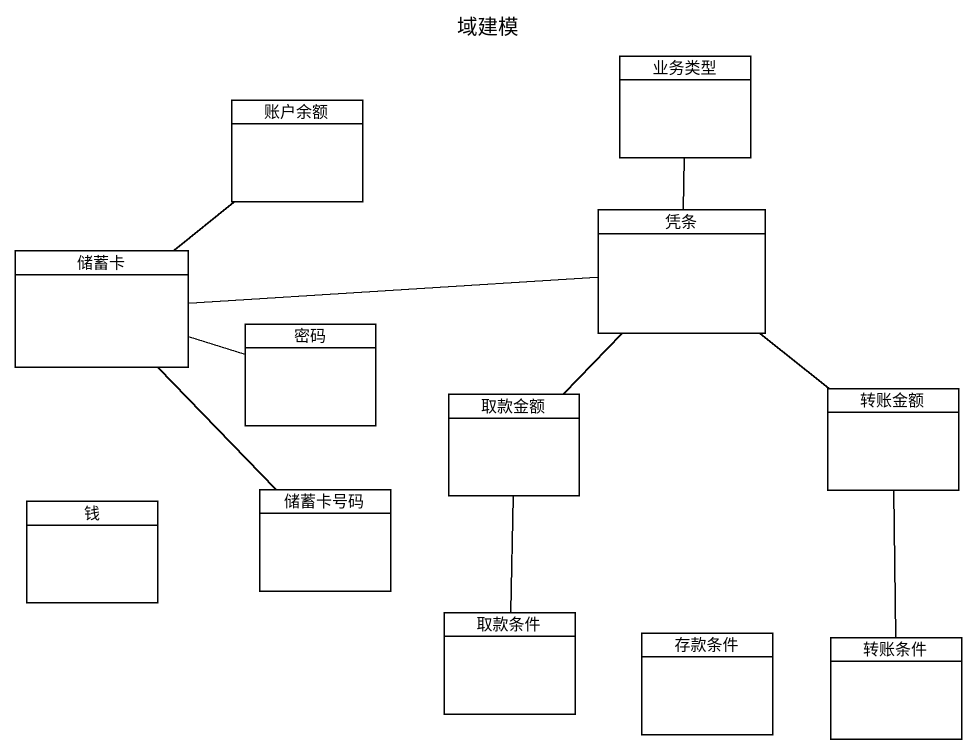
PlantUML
@startuml
title 域建模
hide circle
hide empty members
class 业务类型
class 账户余额
class 储蓄卡
class 凭条
class 密码
class 取款金额
class 转账金额
class 钱
class 储蓄卡号码
class 取款条件
class 存款条件
class 转账条件
业务类型 -- 凭条
储蓄卡 -up- 账户余额
储蓄卡 -right- 凭条
储蓄卡 -right- 密码
储蓄卡 -- 储蓄卡号码
凭条 -- 取款金额
凭条 -- 转账金额
取款条件 -up- 取款金额
转账条件 -up- 转账金额
@enduml
